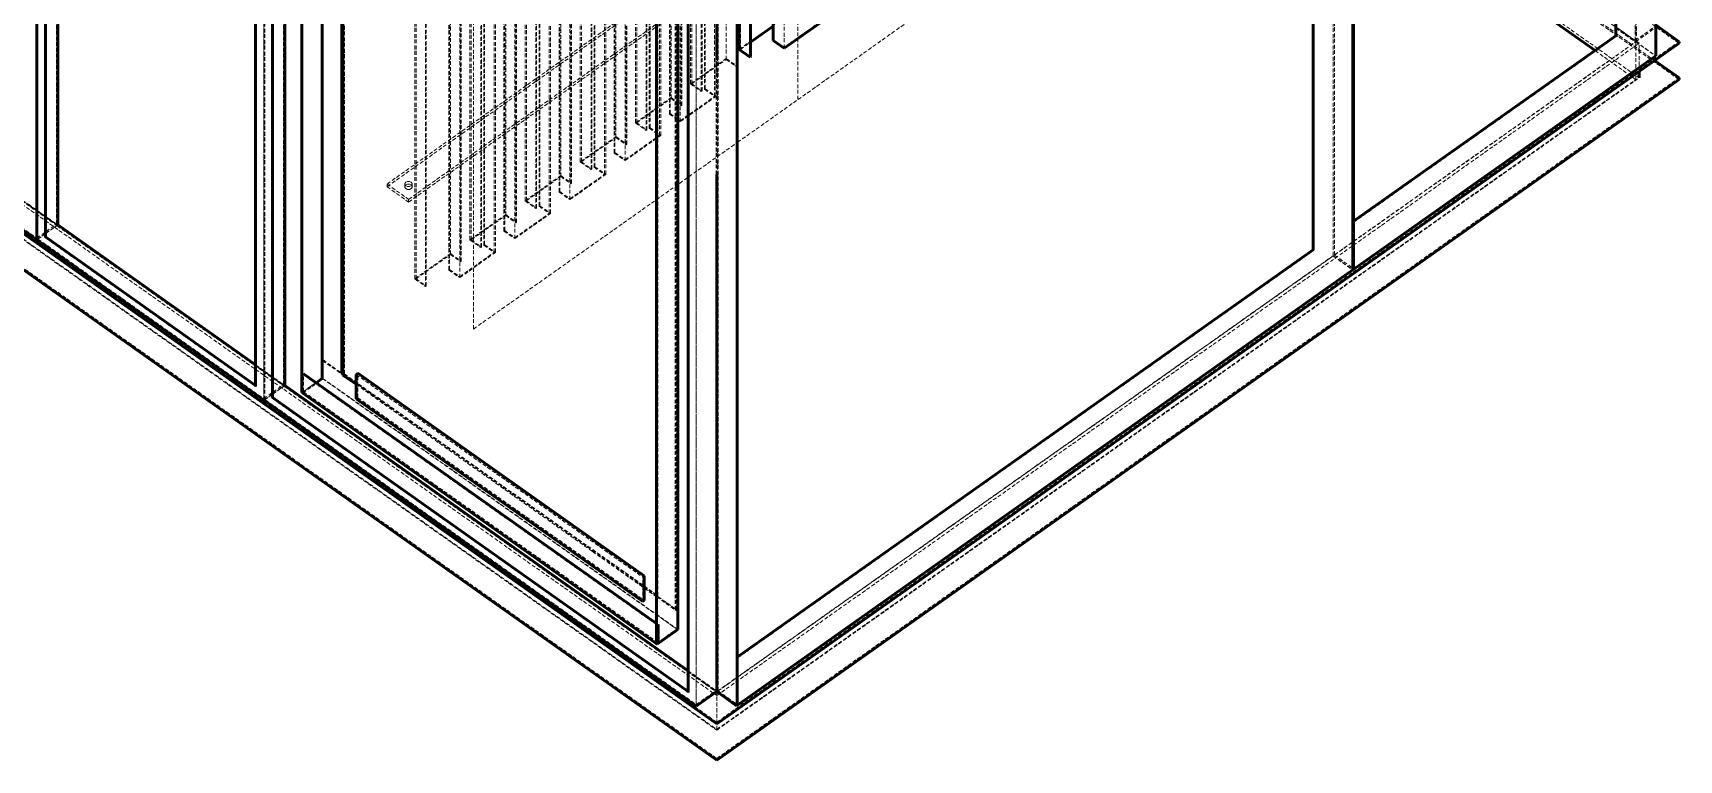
# Model space of a CAD drawing. Header units: millimetres. Extents: x 589 to 12190, y 300 to 8700.
# Drawn here: x 1816 to 3431, y 688 to 1402 of the extents above; entities that cross this region are included whole.
import ezdxf

# ---------------------------------------------------------------- set-up
doc = ezdxf.new("R2010")
doc.units = ezdxf.units.MM
doc.linetypes.add('Hidden', pattern=[15, 5, -3, 5, -2])
for name, color, linetype, lineweight in [('Default', 7, 'Continuous', 50), ('Edges', 7, 'Hidden', 15), ('HiddenEdges', 2, 'Hidden', 15), ('HiddenSilhouettes', 2, 'Hidden', 15), ('HiddenWires', 7, 'Hidden', 15), ('Silhouettes', 7, 'Continuous', 50), ('Wires', 7, 'Hidden', 15)]:
    doc.layers.add(name, color=color, linetype=linetype, lineweight=lineweight)

# ---------------------------------------------------------------- blocks, each defined once
blk = doc.blocks.new('Isometric')
at = {"layer": 'Edges'}
for points in [[(1863.7, -1528.8), (1863.7, 159.5)], [(1838.5, -1511), (1838.5, 141.7)], [(1813.3, -1503.6), (1813.3, 123.9)], [(-242.5, -1766.6), (-242.5, -97.8)], [(1467.7, -1808.8), (1467.7, -120.5)], [(1417.3, -1783.6), (1417.3, -156.1)], [(43.8, -1979.7), (43.8, -289.7)], [(54.4, -1976.6), (54.4, -307.8)], [(-1866.8, -630.7), (636.4, -2400.7)], [(-1840.6, -659.5), (636.4, -2411)], [(-1866.8, -678), (636.4, -2448)], [(609.5, -2379.7), (609.5, -689.7)], [(679.9, -1530.8), (679.9, -724.7)], [(724.4, -1519.3), (724.4, -713.2)], [(94.8, -1970.4), (94.8, -1110.3)], [(558.6, -2298.4), (558.6, -1438.3)], [(557.5, -1531.3), (557.5, -1491.2)], [(1469.4, -1746.8), (1813.3, -1503.6)], [(1812.5, -1503), (1813.3, -1503.6)], [(636.4, -2400.7), (1895, -1510.7)], [(1469.4, -1772), (1838.5, -1511)], [(1469.4, -1807.6), (1863.7, -1528.8)], [(636.4, -2448), (1895, -1558)], [(-241.7, -1761.9), (-225.4, -1750.4)], [(-242.5, -1766.6), (-241.7, -1766)], [(663.3, -2316.8), (1417.3, -1783.6)], [(1416.5, -1783), (1417.3, -1783.6)], [(663.3, -2342), (1442.5, -1791)], [(1442.5, -1791), (1467.7, -1808.8)], [(663.3, -2377.6), (1467.7, -1808.8)], [(120.5, -1927.6), (164.7, -1958.8)], [(94.8, -1945.8), (558.6, -2273.8)], [(120.5, -1951.1), (557.5, -2260.1)], [(164.7, -1945.9), (539.5, -2210.9)], [(54.4, -1976.6), (55.3, -1976)], [(54.4, -1976.6), (598.9, -2361.6)], [(539.5, -2242.8), (539.5, -2210.9)], [(541.6, -2225.3), (557.5, -2236.6)], [(584.4, -2255.6), (585.5, -2254.8)], [(636.4, -2360.7), (636.4, -2297)], [(636.4, -2402.8), (636.4, -2400.7)], [(636.4, -2450.2), (636.4, -2448)]]:
    blk.add_lwpolyline(points, dxfattribs=at)
for points in [[(1442.5, -1791, 0), (1442.5, -138.3, 0)], [(662.4, -2379.1, 0), (662.4, -689.1, 0)], [(145.1, -1945, 0), (145.1, -1199.6, 0)], [(1838.5, -1511, 0), (1863.7, -1528.8, 0)], [(636.4, -1684.5, 0), (636.4, -1531.3, 0)], [(636.4, -2411, 0), (1842.7, -1558, 0)], [(-242.5, -1766.6, 0), (33.2, -1961.6, 0)], [(55.3, -1971.9, 0), (71.6, -1960.4, 0)], [(539.5, -2210.9, 0), (541.6, -2209.4, 0)], [(584.4, -2279.1, 0), (584.4, -2255.6, 0)], [(558.6, -2273.8, 0), (559.7, -2273, 0)], [(559.7, -2296.5, 0), (584.4, -2279.1, 0)], [(636.4, -2411, 0), (636.4, -2402.8, 0)]]:
    blk.add_polyline3d(points, dxfattribs=at)
blk.add_polyline3d([(1838.5, -1511, 0)], close=True, dxfattribs=at)
at = {"layer": 'HiddenEdges'}
for points in [[(-634.3, 238.7), (1842.7, -1512.8)], [(-608.1, 257.2), (1895, -1512.8)], [(-608.1, 209.8), (1895, -1560.2)], [(1838.5, -1510.7), (1838.5, 179.3)], [(-227.1, -1749.2), (-227.1, -60.9)], [(-253.1, -1767.6), (-253.1, -79.3)], [(1442.5, -1790.7), (1442.5, -100.7)], [(1468.5, -1746.2), (1468.5, -108.3)], [(69.9, -1959.2), (69.9, -270.9)], [(71.6, -1960.9), (71.6, -270.9)], [(34.1, -1961), (34.1, -292.2)], [(43.8, -1977.6), (43.8, -289.3)], [(-1838.5, -660.2), (636.4, -2410.2)], [(635.5, -2359.2), (635.5, -670.9)], [(662.4, -2316.2), (662.4, -678.3)], [(599.8, -2361), (599.8, -692.2)], [(609.5, -2377.6), (609.5, -689.3)], [(711.1, -1508.7), (711.1, -702.6)], [(648.8, -1534), (648.8, -727.9)], [(662.1, -1543.4), (662.1, -737.3)], [(616.2, -1575.8), (616.2, -769.7)], [(621.2, -1572.3), (621.2, -766.2)], [(576.6, -1585), (576.6, -778.9)], [(589.9, -1594.4), (589.9, -788.3)], [(549.1, -1623.3), (549.1, -817.2)], [(575.4, -1604.7), (575.4, -798.6)], [(504.5, -1636), (504.5, -829.9)], [(517.8, -1645.4), (517.8, -839.3)], [(544.1, -1626.8), (544.1, -820.7)], [(516.5, -1666.3), (516.5, -860.2)], [(432.4, -1687), (432.4, -880.9)], [(472, -1677.8), (472, -871.7)], [(476.9, -1674.3), (476.9, -868.2)], [(431.1, -1706.7), (431.1, -900.6)], [(445.7, -1696.4), (445.7, -890.3)], [(399.9, -1728.8), (399.9, -922.7)], [(404.8, -1725.3), (404.8, -919.2)], [(444.4, -1717.3), (444.4, -911.2)], [(360.3, -1738), (360.3, -931.9)], [(373.6, -1747.4), (373.6, -941.3)], [(359, -1757.7), (359, -951.6)], [(372.3, -1768.3), (372.3, -962.2)], [(288.1, -1789), (288.1, -982.9)], [(327.7, -1779.8), (327.7, -973.7)], [(332.7, -1776.3), (332.7, -970.2)], [(286.9, -1808.7), (286.9, -1002.6)], [(301.4, -1798.4), (301.4, -992.3)], [(255.6, -1830.8), (255.6, -1024.7)], [(300.2, -1819.3), (300.2, -1013.2)], [(120.5, -1950.6), (120.5, -1090.5)], [(148.5, -1945.8), (148.5, -1111.4)], [(-1032.4, -1180.7), (-226.3, -1750.7)], [(-1031.5, -1180.9), (-225.4, -1750.9)], [(1838.5, -1511.5), (1838.5, -1378.2)], [(559.5, -2235.2), (559.5, -1400.8)], [(584.4, -2278.6), (584.4, -1418.5)], [(1812.5, -1491.4), (1837.6, -1509.2)], [(636.4, -2410.2), (1838.5, -1560.2)], [(233.3, -1720.4), (233.3, -1716.9)], [(1469.4, -1746.8), (1469.4, -1746.8)], [(1444.2, -1789.8), (1469.4, -1772)], [(636.4, -2360.7), (1442.5, -1790.7)], [(70.7, -1961.5), (70.7, -1837.6)], [(95.9, -1968.5), (95.9, -1945)], [(121.6, -1951.4), (585.5, -2279.4)], [(147.4, -1946.6), (148.5, -1945.8)], [(164.7, -1958.8), (209.8, -1990.8)], [(166.8, -1976.3), (166.8, -1944.4)], [(70.7, -1960.7), (636.4, -2360.7)], [(164.7, -1977.8), (166.8, -1976.3)], [(236.9, -2009.9), (426.4, -2143.9)], [(557.5, -2236.6), (558.6, -2235.8)], [(557.5, -2297.6), (584.4, -2278.6)], [(584.4, -2278.6), (585.5, -2279.4)], [(663.3, -2316.8), (663.3, -2316.8)], [(636.4, -2361.5), (636.4, -2360.7)], [(636.4, -2402.8), (636.4, -2365.8)]]:
    blk.add_lwpolyline(points, dxfattribs=at)
blk.add_lwpolyline([(1838.5, -1510.7)], close=True, dxfattribs=at)
for points in [[(588.7, -1615.3, 0), (588.7, -809.2, 0)], [(503.2, -1655.7, 0), (503.2, -849.6, 0)], [(1273.6, -1110.9, 0), (1839.3, -1510.9, 0)], [(121.6, -1926.8, 0), (121.6, -1146.2, 0)], [(582.1, -2254, 0), (582.1, -1473.4, 0)], [(1812.5, -1492.3, 0), (1838.5, -1510.7, 0)], [(1838.5, -1510.7, 0), (1864.5, -1529.1, 0)], [(-251.4, -1768.8, 0), (-241.7, -1761.9, 0)], [(-226.3, -1750.7, 0), (70.7, -1960.7, 0)], [(-225.4, -1750.9, 0), (71.6, -1960.9, 0)], [(1442.5, -1790.7, 0), (1468.5, -1809.1, 0)], [(93.6, -1969.6, 0), (120.5, -1950.6, 0)], [(94.8, -1970.4, 0), (121.6, -1951.4, 0)], [(120.5, -1950.6, 0), (121.6, -1951.4, 0)], [(148.5, -1945.8, 0), (149.3, -1945.2, 0)], [(148.5, -1945.8, 0), (473.8, -2175.8, 0)], [(43.8, -1979.7, 0), (70.7, -1960.7, 0)], [(45.5, -1978.8, 0), (55.3, -1971.9, 0)], [(70.7, -1961.5, 0), (71.6, -1960.9, 0)], [(71.6, -1960.9, 0), (637.2, -2360.9, 0)], [(166.8, -1976.3, 0), (541.6, -2241.3, 0)], [(473.8, -2177.4, 0), (541.6, -2225.3, 0)], [(557.5, -2236.6, 0), (584.4, -2255.6, 0)], [(558.6, -2235.8, 0), (583.2, -2253.2, 0)], [(557.5, -2260.1, 0), (584.4, -2279.1, 0)], [(638.1, -2359.8, 0), (663.3, -2342, 0)], [(636.4, -2410.2, 0), (636.4, -2360.7, 0)]]:
    blk.add_polyline3d(points, dxfattribs=at)
at = {"layer": 'HiddenSilhouettes'}
for points in [[(-608.1, 212), (1863, -1535.4)], [(-634.3, 193.5), (1842.7, -1558)], [(-251.4, -1768.8), (-251.4, -80.5)], [(-226.3, -1751.5), (-226.3, -153.1)], [(70.7, -1960.7), (70.7, -270.7)], [(45.5, -1978.8), (45.5, -290.5)], [(637.2, -2360.9), (637.2, -670.9)], [(638.1, -2359.8), (638.1, -671.5)], [(667.4, -1520.8), (667.4, -714.7)], [(662.9, -1542.8), (662.9, -736.7)], [(602.1, -1565.8), (602.1, -759.7)], [(603.8, -1565.8), (603.8, -759.7)], [(617.1, -1575.2), (617.1, -769.1)], [(620.3, -1572.9), (620.3, -766.8)], [(590.8, -1593.8), (590.8, -787.7)], [(633.6, -1582.3), (633.6, -776.2)], [(635.3, -1582.3), (635.3, -776.2)], [(530, -1616.8), (530, -810.7)], [(531.7, -1616.8), (531.7, -810.7)], [(548.2, -1623.9), (548.2, -817.8)], [(574.5, -1605.3), (574.5, -799.2)], [(518.7, -1644.8), (518.7, -838.7)], [(545, -1626.2), (545, -820.1)], [(561.5, -1633.3), (561.5, -827.2)], [(563.2, -1633.3), (563.2, -827.2)], [(502.4, -1656.3), (502.4, -850.2)], [(457.9, -1667.8), (457.9, -861.7)], [(459.5, -1667.8), (459.5, -861.7)], [(472.8, -1677.2), (472.8, -871.1)], [(476.1, -1674.9), (476.1, -868.8)], [(489.4, -1684.3), (489.4, -878.2)], [(491.1, -1684.3), (491.1, -878.2)], [(430.3, -1707.3), (430.3, -901.2)], [(446.5, -1695.8), (446.5, -889.7)], [(385.7, -1718.8), (385.7, -912.7)], [(387.4, -1718.8), (387.4, -912.7)], [(400.7, -1728.2), (400.7, -922.1)], [(404, -1725.9), (404, -919.8)], [(374.4, -1746.8), (374.4, -940.7)], [(417.3, -1735.3), (417.3, -929.2)], [(419, -1735.3), (419, -929.2)], [(313.6, -1769.8), (313.6, -963.7)], [(315.3, -1769.8), (315.3, -963.7)], [(358.1, -1758.3), (358.1, -952.2)], [(328.6, -1779.2), (328.6, -973.1)], [(331.8, -1776.9), (331.8, -970.8)], [(345.1, -1786.3), (345.1, -980.2)], [(346.8, -1786.3), (346.8, -980.2)], [(286, -1809.3), (286, -1003.2)], [(302.3, -1797.8), (302.3, -991.7)], [(241.5, -1820.8), (241.5, -1014.7)], [(243.2, -1820.8), (243.2, -1014.7)], [(256.5, -1830.2), (256.5, -1024.1)], [(121.6, -1951.4), (121.6, -1091.3)], [(-1032.4, -1181.5), (-226.3, -1751.5)], [(-1057.5, -1198.8), (-253.1, -1767.6)], [(205.1, -1696.9), (629.3, -1396.9)], [(205.1, -1700.4), (629.3, -1400.4)], [(583.2, -2253.2), (583.2, -1472.6)], [(665.7, -1520.8), (712.4, -1487.8)], [(1837.6, -1509.2), (1863.7, -1490.8)], [(636.4, -2360.7), (1838.5, -1510.7)], [(636.4, -2365.8), (1842.7, -1512.8)], [(667.4, -1520.8), (680.7, -1530.2)], [(710.3, -1509.3), (711.1, -1508.7)], [(1842.7, -1549.8), (1842.7, -1512.8)], [(-226.3, -1750.7), (-226.3, -1531.3)], [(603.8, -1565.8), (648.8, -1534)], [(648.8, -1534), (662.1, -1543.4)], [(602.1, -1565.8), (616.2, -1575.8)], [(603.8, -1565.8), (617.1, -1575.2)], [(531.7, -1616.8), (576.6, -1585)], [(576.6, -1583.8), (590.8, -1593.8)], [(576.6, -1585), (589.9, -1594.4)], [(588.7, -1614.1), (633.6, -1582.3)], [(588.7, -1615.3), (635.3, -1582.3)], [(616.2, -1575.8), (617.1, -1575.2)], [(620.3, -1572.9), (621.2, -1572.3)], [(620.3, -1572.9), (633.6, -1582.3)], [(575.4, -1604.7), (588.7, -1614.1)], [(459.5, -1667.8), (504.5, -1636)], [(504.5, -1636), (517.8, -1645.4)], [(530, -1616.8), (544.1, -1626.8)], [(531.7, -1616.8), (545, -1626.2)], [(548.2, -1623.9), (561.5, -1633.3)], [(549.1, -1623.3), (563.2, -1633.3)], [(502.4, -1656.3), (503.2, -1655.7)], [(502.4, -1656.3), (516.5, -1666.3)], [(503.2, -1655.7), (516.5, -1665.1)], [(517.8, -1645.4), (518.7, -1644.8)], [(457.9, -1667.8), (472, -1677.8)], [(459.5, -1667.8), (472.8, -1677.2)], [(472, -1677.8), (472.8, -1677.2)], [(476.1, -1674.9), (476.9, -1674.3)], [(476.1, -1674.9), (489.4, -1684.3)], [(476.9, -1674.3), (491.1, -1684.3)], [(205.1, -1700.4), (205.1, -1696.9)], [(205.1, -1696.9), (233.3, -1716.9)], [(205.1, -1700.4), (233.3, -1720.4)], [(236.9, -1694.4), (238.2, -1696), (238.2, -1697.8), (236.9, -1699.4), (234.6, -1700.3), (232.1, -1700.3), (229.8, -1699.4), (228.5, -1697.8), (228.5, -1696), (229.8, -1694.4), (232.1, -1693.5), (234.6, -1693.5), (236.9, -1694.4)], [(228.5, -1699.5), (229.8, -1697.9), (232.1, -1697), (234.6, -1697), (236.9, -1697.9), (238.2, -1699.5), (238.2, -1701.4), (236.9, -1702.9), (234.6, -1703.9), (232.1, -1703.9), (229.8, -1702.9), (228.5, -1701.4)], [(228.5, -1701.4), (228.5, -1697.8)], [(238.2, -1699.5), (238.2, -1696)], [(385.7, -1718.8), (432.4, -1685.8)], [(432.4, -1685.8), (446.5, -1695.8)], [(432.4, -1687), (445.7, -1696.4)], [(444.4, -1716.1), (489.4, -1684.3)], [(444.4, -1717.3), (491.1, -1684.3)], [(385.7, -1718.8), (399.9, -1728.8)], [(387.4, -1718.8), (400.7, -1728.2)], [(431.1, -1706.7), (444.4, -1716.1)], [(315.3, -1769.8), (360.3, -1738)], [(360.3, -1738), (373.6, -1747.4)], [(372.3, -1767.1), (417.3, -1735.3)], [(372.3, -1768.3), (419, -1735.3)], [(404, -1725.9), (404.8, -1725.3)], [(404, -1725.9), (417.3, -1735.3)], [(404.8, -1725.3), (419, -1735.3)], [(-253.1, -1767.6), (-227.1, -1749.2)], [(-226.3, -1751.5), (-225.4, -1750.9)], [(358.1, -1758.3), (359, -1757.7)], [(358.1, -1758.3), (372.3, -1768.3)], [(359, -1757.7), (372.3, -1767.1)], [(1468.5, -1746.2), (1469.4, -1746.8)], [(-253.1, -1767.6), (-253.1, -1767.6)], [(300.2, -1818.1), (345.1, -1786.3)], [(300.2, -1819.3), (346.8, -1786.3)], [(313.6, -1769.8), (327.7, -1779.8)], [(315.3, -1769.8), (328.6, -1779.2)], [(327.7, -1779.8), (328.6, -1779.2)], [(331.8, -1776.9), (332.7, -1776.3)], [(331.8, -1776.9), (345.1, -1786.3)], [(332.7, -1776.3), (346.8, -1786.3)], [(241.5, -1820.8), (288.1, -1787.8)], [(243.2, -1820.8), (288.1, -1789)], [(288.1, -1787.8), (302.3, -1797.8)], [(288.1, -1789), (301.4, -1798.4)], [(301.4, -1798.4), (302.3, -1797.8)], [(1444.2, -1789.8), (1469.4, -1807.6)], [(241.5, -1820.8), (255.6, -1830.8)], [(243.2, -1820.8), (256.5, -1830.2)], [(286, -1809.3), (300.2, -1819.3)], [(286.9, -1808.7), (300.2, -1818.1)], [(255.6, -1830.8), (256.5, -1830.2)], [(120.5, -1927.6), (121.6, -1926.8)], [(43.8, -1977.6), (69.9, -1959.2)], [(95.9, -1968.5), (112.5, -1956.7)], [(147.4, -1945), (212.1, -1990.8)], [(164.7, -1958.8), (236.9, -2009.9)], [(33.2, -1960.4), (34.1, -1961)], [(45.5, -1978.8), (609.5, -2377.6)], [(70.7, -1961.5), (636.4, -2361.5)], [(426.4, -2143.9), (473.8, -2177.4)], [(473.8, -2175.8), (585.5, -2254.8)], [(558.6, -2235.8), (559.5, -2235.2)], [(582.1, -2254), (583.2, -2253.2)], [(662.4, -2316.2), (663.3, -2316.8)], [(663.3, -2316.8), (663.3, -2316.8)], [(598.9, -2333.3), (635.5, -2359.2)], [(598.9, -2360.4), (599.8, -2361)], [(598.9, -2361.6), (599.8, -2361)], [(609.5, -2377.6), (635.5, -2359.2)], [(636.4, -2361.5), (637.2, -2360.9)]]:
    blk.add_lwpolyline(points, dxfattribs=at)
blk.add_lwpolyline([(609.5, -2377.6)], close=True, dxfattribs=at)
for points in [[(1837.6, -1509.2, 0), (1837.6, 179.1, 0)], [(1839.3, -1510.9, 0), (1839.3, 178.7, 0)], [(1444.2, -1789.8, 0), (1444.2, -101.5, 0)], [(-1840.6, -614.3, 0), (636.4, -2365.8, 0)], [(-1838.5, -610.7, 0), (636.4, -2360.7, 0)], [(149.3, -1945.2, 0), (149.3, -1110.8, 0)], [(233.3, -1716.9, 0), (657.6, -1416.9, 0)], [(233.3, -1720.4, 0), (657.6, -1420.4, 0)], [(558.6, -1531.3, 0), (558.6, -1401.4, 0)], [(724.4, -1518.1, 0), (769.4, -1486.3, 0)], [(1812.5, -1493.1, 0), (1838.5, -1511.5, 0)], [(1838.5, -1510.7, 0), (1864.5, -1492.3, 0)], [(667.4, -1520.8, 0), (680.7, -1511.4, 0)], [(711.1, -1508.7, 0), (724.4, -1518.1, 0)], [(1785.1, -1522.4, 0), (1838.5, -1560.2, 0)], [(1838.5, -1560.2, 0), (1838.5, -1510.7, 0)], [(1838.5, -1511.5, 0), (1839.3, -1510.9, 0)], [(-225.4, -1750.9, 0), (-225.4, -1531.3, 0)], [(602.1, -1565.8, 0), (648.8, -1532.8, 0)], [(648.8, -1532.8, 0), (662.9, -1542.8, 0)], [(662.1, -1543.4, 0), (662.9, -1542.8, 0)], [(530, -1616.8, 0), (576.6, -1583.8, 0)], [(621.2, -1572.3, 0), (635.3, -1582.3, 0)], [(574.5, -1605.3, 0), (575.4, -1604.7, 0)], [(574.5, -1605.3, 0), (588.7, -1615.3, 0)], [(589.9, -1594.4, 0), (590.8, -1593.8, 0)], [(457.9, -1667.8, 0), (504.5, -1634.8, 0)], [(504.5, -1634.8, 0), (518.7, -1644.8, 0)], [(516.5, -1665.1, 0), (561.5, -1633.3, 0)], [(516.5, -1666.3, 0), (563.2, -1633.3, 0)], [(544.1, -1626.8, 0), (545, -1626.2, 0)], [(548.2, -1623.9, 0), (549.1, -1623.3, 0)], [(387.4, -1718.8, 0), (432.4, -1687, 0)], [(445.7, -1696.4, 0), (446.5, -1695.8, 0)], [(430.3, -1707.3, 0), (431.1, -1706.7, 0)], [(430.3, -1707.3, 0), (444.4, -1717.3, 0)], [(-263.8, -1723.3, 0), (-227.1, -1749.2, 0)], [(313.6, -1769.8, 0), (360.3, -1736.8, 0)], [(360.3, -1736.8, 0), (374.4, -1746.8, 0)], [(399.9, -1728.8, 0), (400.7, -1728.2, 0)], [(-253.1, -1769.7, 0), (-226.3, -1750.7, 0)], [(-226.3, -1751.5, 0), (70.7, -1961.5, 0)], [(373.6, -1747.4, 0), (374.4, -1746.8, 0)], [(1468.5, -1746.2, 0), (1469.4, -1745.6, 0)], [(1469.4, -1746.8, 0), (1469.4, -1746.8, 0)], [(-251.4, -1768.8, 0), (43.8, -1977.6, 0)], [(286, -1809.3, 0), (286.9, -1808.7, 0)], [(33.2, -1933.3, 0), (69.9, -1959.2, 0)], [(121.6, -1926.8, 0), (146.2, -1944.2, 0)], [(149.3, -1945.2, 0), (559.5, -2235.2, 0)], [(33.2, -1961.6, 0), (34.1, -1961, 0)], [(95.9, -1968.5, 0), (559.7, -2296.5, 0)], [(557.5, -2236.6, 0), (582.1, -2254, 0)], [(557.5, -2271.4, 0), (559.7, -2273, 0)], [(662.4, -2316.2, 0), (663.3, -2315.6, 0)], [(662.4, -2316.2, 0), (662.4, -2316.2, 0)], [(638.1, -2359.8, 0), (663.3, -2377.6, 0)]]:
    blk.add_polyline3d(points, dxfattribs=at)
blk.add_polyline3d([(1468.5, -1746.2, 0)], close=True, dxfattribs=at)
at = {"layer": 'HiddenWires'}
for points in [[(318.2, -1886.5), (318.2, -1080.4)], [(318.2, -1886.5), (663.3, -1642.5)]]:
    blk.add_lwpolyline(points, dxfattribs=at)
at = {"layer": 'Silhouettes'}
for points in [[(1864.5, -1529.1), (1864.5, 160.9)], [(-253.1, -1769.7), (-253.1, -79.7)], [(-225.4, -1750.4), (-225.4, -109.9)], [(1468.5, -1809.1), (1468.5, -119.1)], [(1469.4, -1807.6), (1469.4, -119.3)], [(1416.5, -1783), (1416.5, -156.7)], [(33.2, -1961.6), (33.2, -292.8)], [(55.3, -1976), (55.3, -308.4)], [(71.6, -1960.4), (71.6, -319.9)], [(-1866.8, -632.8), (636.4, -2402.8)], [(-1866.8, -680.2), (636.4, -2450.2)], [(598.9, -2361.6), (598.9, -692.8)], [(663.3, -2377.6), (663.3, -689.3)], [(710.3, -1509.3), (710.3, -703.2)], [(665.7, -1520.8), (665.7, -714.7)], [(680.7, -1530.2), (680.7, -724.1)], [(93.6, -1969.6), (93.6, -1109.5)], [(-1059.2, -1199.7), (-253.1, -1769.7)], [(1469.4, -1299.2), (1785.1, -1522.4)], [(636.4, -1531.3), (636.4, -1378.2)], [(585.5, -2279.4), (585.5, -1419.3)], [(557.5, -2297.6), (557.5, -1437.5)], [(724.4, -1519.3), (771.1, -1486.3)], [(1469.4, -1745.6), (1812.5, -1503)], [(1865.3, -1489.7), (1895, -1510.7)], [(636.4, -2402.8), (1895, -1512.8)], [(710.3, -1509.3), (724.4, -1519.3)], [(1895, -1512.8), (1895, -1510.7)], [(679.9, -1530.8), (680.7, -1530.2)], [(1468.5, -1809.1), (1864.5, -1529.1)], [(1842.7, -1558), (1842.7, -1549.8)], [(636.4, -2450.2), (1895, -1560.2)], [(1895, -1560.2), (1895, -1558)], [(636.4, -2360.7), (636.4, -1684.5)], [(-225.4, -1750.4), (33.2, -1933.3)], [(-241.7, -1766), (33.2, -1960.4)], [(663.3, -2315.6), (1416.5, -1783)], [(662.4, -2379.1), (1468.5, -1809.1)], [(95.9, -1945), (557.5, -2271.4)], [(146.2, -1944.2), (147.4, -1945)], [(164.7, -1945.9), (166.8, -1944.4)], [(164.7, -1977.8), (164.7, -1945.9)], [(55.3, -1976), (598.9, -2360.4)], [(71.6, -1960.4), (598.9, -2333.3)], [(94.8, -1970.4), (558.6, -2298.4)], [(164.7, -1977.8), (539.5, -2242.8)], [(541.6, -2241.3), (541.6, -2209.4)], [(557.5, -2236.6), (557.5, -2236.6)], [(558.6, -2298.4), (585.5, -2279.4)], [(559.7, -2296.5), (559.7, -2273)], [(609.5, -2379.7), (636.4, -2360.7)]]:
    blk.add_lwpolyline(points, dxfattribs=at)
for points in [[(1812.5, -1503, 0), (1812.5, 123.3, 0)], [(-241.7, -1766, 0), (-241.7, -98.4, 0)], [(120.5, -1927.6, 0), (120.5, -1182.2, 0)], [(146.2, -1944.2, 0), (146.2, -1200.4, 0)], [(147.4, -1946.6, 0), (147.4, -1201.2, 0)], [(680.7, -1511.4, 0), (710.3, -1490.5, 0)], [(665.7, -1520.8, 0), (679.9, -1530.8, 0)], [(1863, -1535.4, 0), (1895, -1558, 0)], [(-253.1, -1769.7, 0), (43.8, -1979.7, 0)], [(120.5, -1951.1, 0), (120.5, -1927.6, 0)], [(94.8, -1945.8, 0), (95.9, -1945, 0)], [(112.5, -1956.7, 0), (120.5, -1951.1, 0)], [(145.1, -1945, 0), (146.2, -1944.2, 0)], [(147.4, -1946.6, 0), (164.7, -1958.8, 0)], [(166.8, -1944.4, 0), (541.6, -2209.4, 0)], [(43.8, -1979.7, 0), (609.5, -2379.7, 0)], [(93.6, -1969.6, 0), (94.8, -1970.4, 0)], [(539.5, -2242.8, 0), (541.6, -2241.3, 0)], [(557.5, -2297.6, 0), (558.6, -2298.4, 0)], [(636.4, -2360.7, 0), (662.4, -2379.1, 0)]]:
    blk.add_polyline3d(points, dxfattribs=at)
blk.add_polyline3d([(636.4, -2360.7, 0)], close=True, dxfattribs=at)
at = {"layer": 'Wires'}
for points in [[(742.5, -1586.5), (742.5, -780.4)], [(742.5, -1586.5), (1166.7, -1286.5)], [(663.3, -1642.5), (742.5, -1586.5)]]:
    blk.add_lwpolyline(points, dxfattribs=at)

msp = doc.modelspace()

# ---------------------------------------------------------------- block references
at = {"layer": 'Default', "xscale": 0.75, "yscale": 0.75, "zscale": 0.75}
msp.add_blockref('Isometric', (2010, 2526), dxfattribs=at)

doc.saveas('drawing.dxf')
